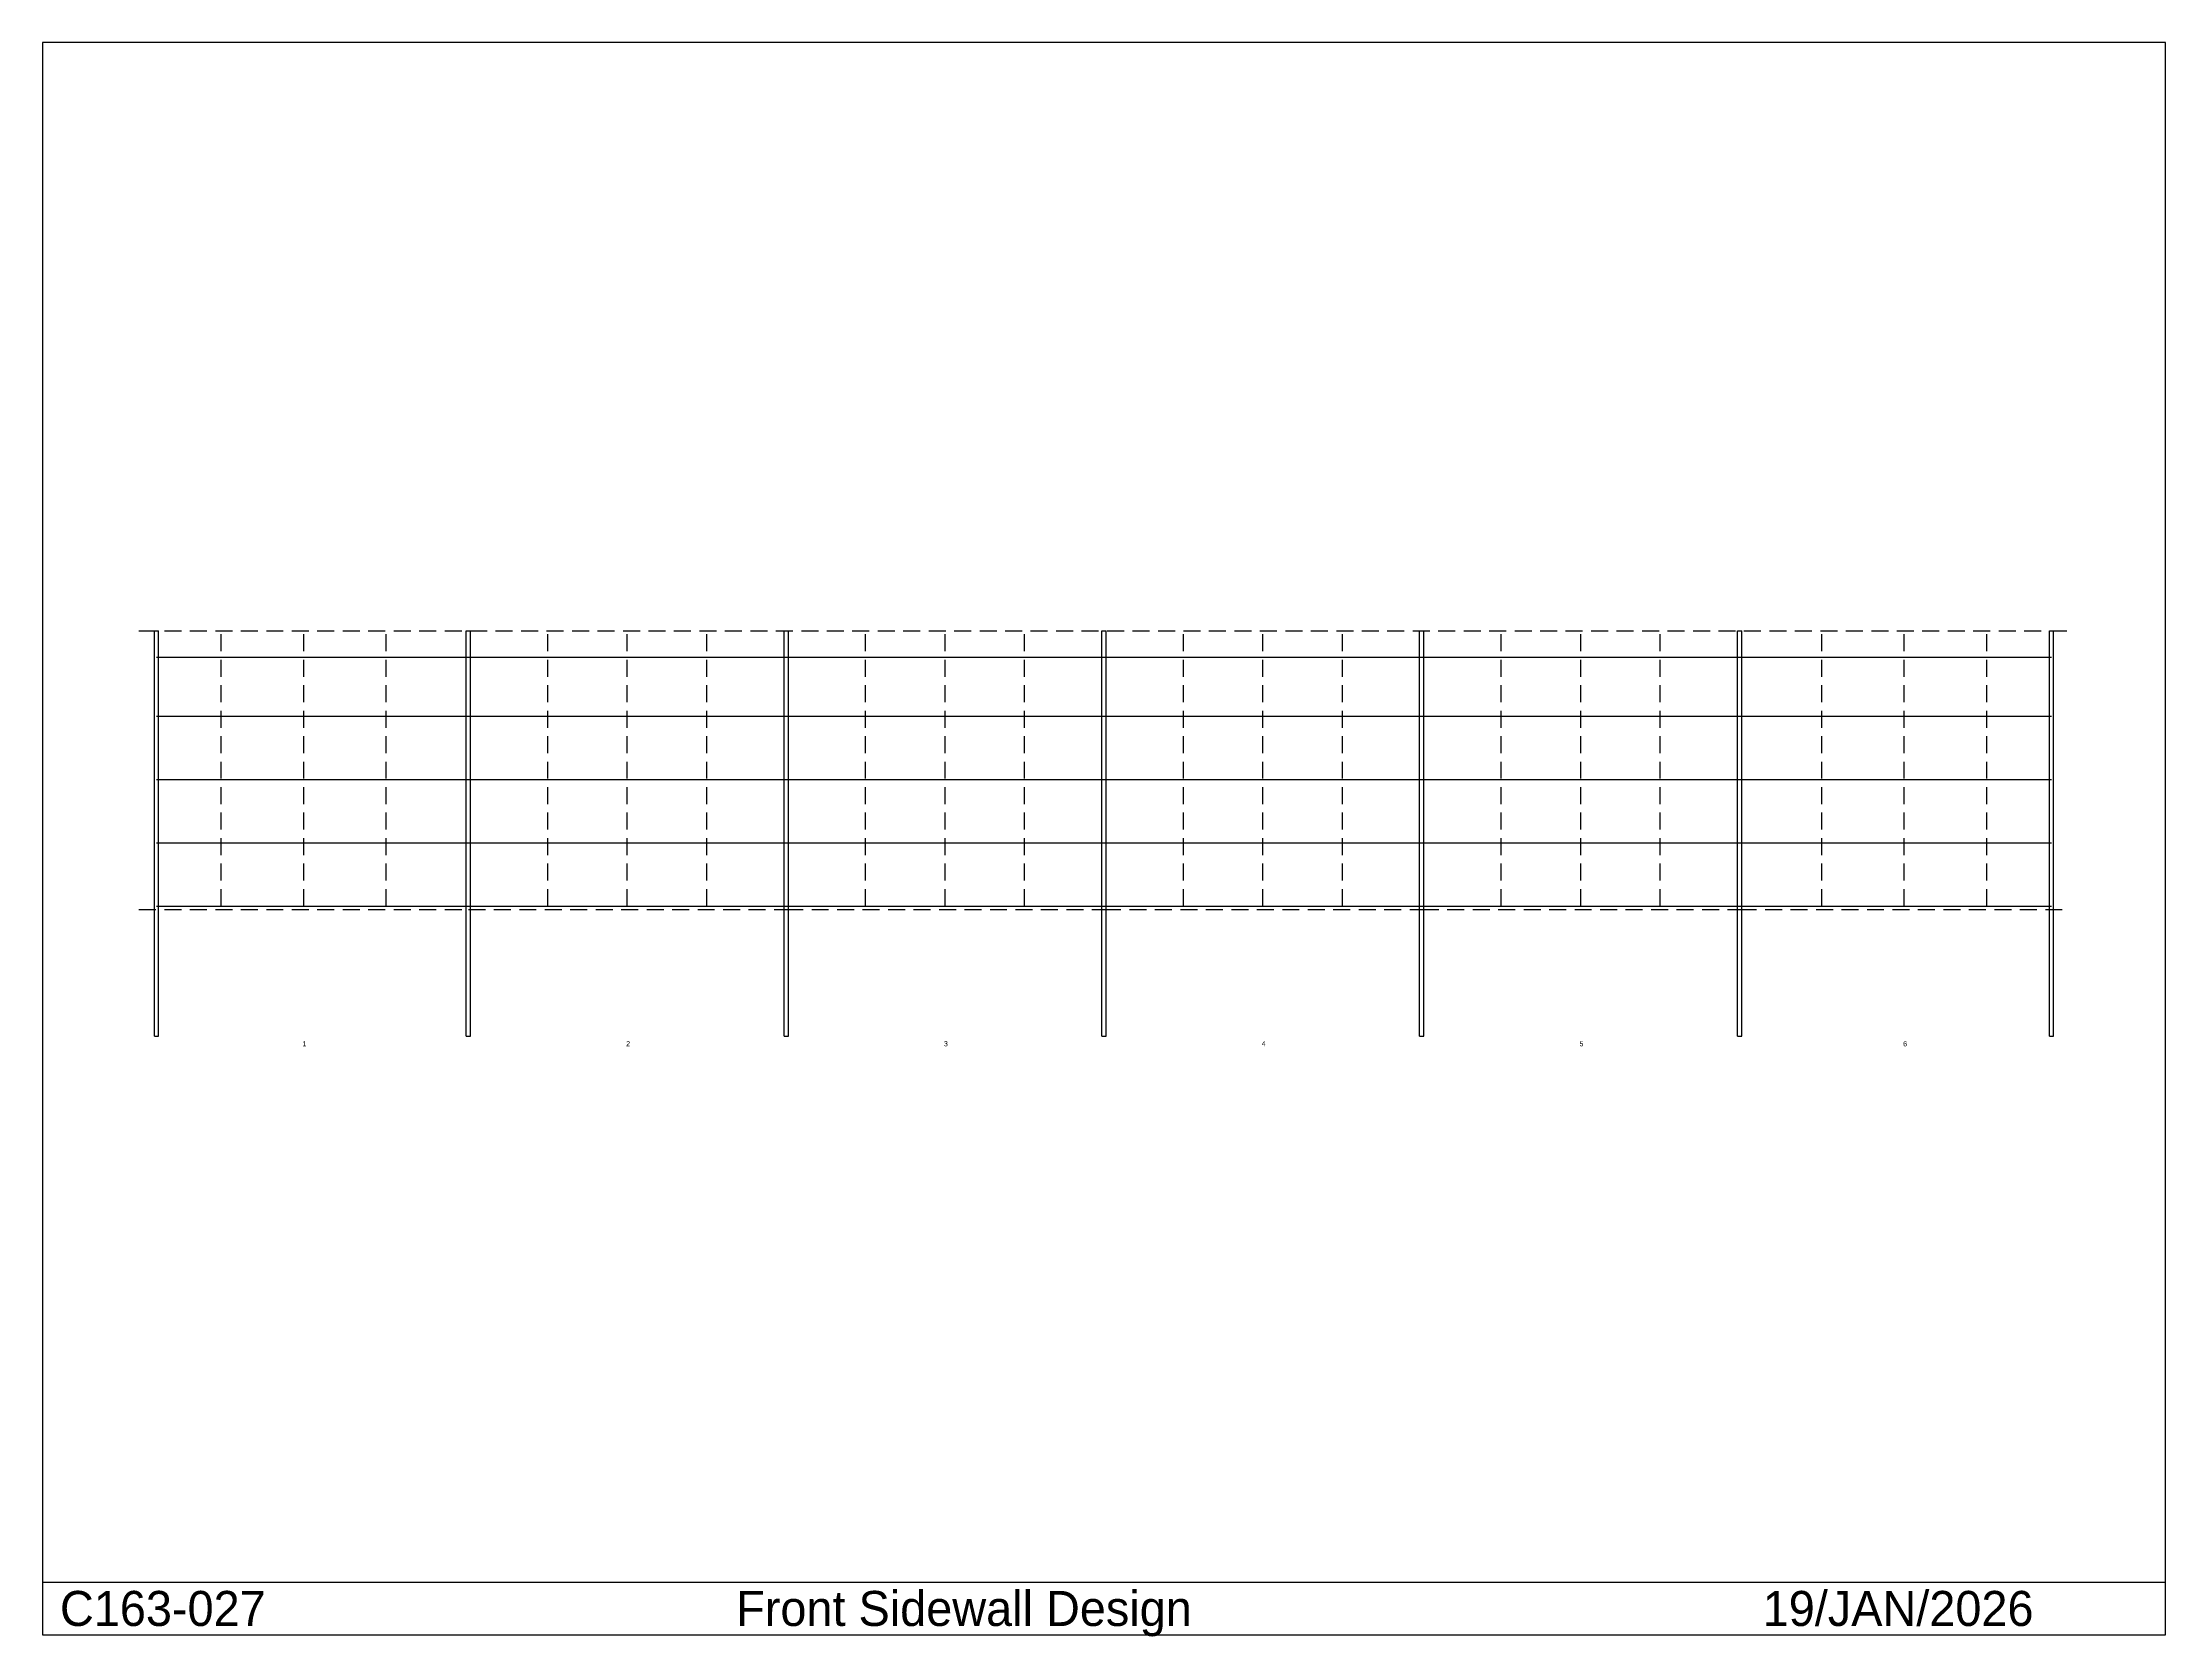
# Model space of a CAD drawing. Extents: x -2286 to 48016, y -14228 to 23542.
import ezdxf

# ---------------------------------------------------------------- set-up
doc = ezdxf.new("R2010")
doc.units = 0
doc.linetypes.add('CONTIN', pattern=[0])
doc.linetypes.add('DASHED', pattern=[603.63, 402.42, -201.21])
doc.layers.get('0').update_dxf_attribs({"linetype": 'CONTIN'})
for name, color, linetype in [('2', 7, 'CONTIN'), ('21', 7, 'CONTIN'), ('4', 5, 'CONTIN'), ('6', 5, 'DASHED'), ('8', 5, 'DASHED')]:
    doc.layers.add(name, color=color, linetype=linetype)

msp = doc.modelspace()

# ---------------------------------------------------------------- linework, layer by layer
for p, q in [((48016.5, 23541.707), (-2286.5, 23541.707)), ((-2286.5, 23541.707), (-2286.5, -14185.545)), ((48016.5, -14185.545), (48016.5, 23541.707)), ((-2286.5, -12940.546), (48016.5, -12940.546)), ((-2286.5, -14185.545), (48016.5, -14185.545))]:
    msp.add_line(p, q)
at = {"layer": '2'}
for p, q in [((415, 8980), (7805, 8980)), ((7805, 8980), (15335.001, 8980)), ((15335.001, 8980), (22865.002, 8980)), ((22865.002, 8980), (30395.002, 8980)), ((30395.002, 8980), (37925.004, 8980)), ((37925.004, 8980), (45315.004, 8980)), ((415, 7580), (7805, 7580)), ((7805, 7580), (15335.001, 7580)), ((15335.001, 7580), (22865.002, 7580)), ((22865.002, 7580), (30395.002, 7580)), ((30395.002, 7580), (37925.004, 7580)), ((37925.004, 7580), (45315.004, 7580)), ((415, 6080), (7805, 6080)), ((7805, 6080), (15335.001, 6080)), ((15335.001, 6080), (22865.002, 6080)), ((22865.002, 6080), (30395.002, 6080)), ((30395.002, 6080), (37925.004, 6080)), ((37925.004, 6080), (45315.004, 6080)), ((415, 4580), (7805, 4580)), ((7805, 4580), (15335.001, 4580)), ((15335.001, 4580), (22865.002, 4580)), ((22865.002, 4580), (30395.002, 4580)), ((30395.002, 4580), (37925.004, 4580)), ((37925.004, 4580), (45315.004, 4580)), ((415, 3080), (7805, 3080)), ((7805, 3080), (15335.001, 3080)), ((15335.001, 3080), (22865.002, 3080)), ((22865.002, 3080), (30395.002, 3080)), ((30395.002, 3080), (37925.004, 3080)), ((37925.004, 3080), (45315.004, 3080))]:
    msp.add_line(p, q, dxfattribs=at)
at = {"layer": '4'}
for p, q in [((364.2, 0), (364.2, 9600)), ((364.2, 9600), (465.8, 9600)), ((465.8, 0), (465.8, 9600)), ((7754.2, 0), (7754.2, 9600)), ((7754.2, 9600), (7855.8, 9600)), ((7855.8, 0), (7855.8, 9600)), ((15284.2, 0), (15284.2, 9600)), ((15284.2, 9600), (15385.801, 9600)), ((15385.801, 0), (15385.801, 9600)), ((22814.201, 0), (22814.201, 9600)), ((22814.201, 9600), (22915.801, 9600)), ((22915.801, 0), (22915.801, 9600)), ((30344.203, 0), (30344.203, 9600)), ((30344.203, 9600), (30445.801, 9600)), ((30445.801, 0), (30445.801, 9600)), ((37874.203, 0), (37874.203, 9600)), ((37874.203, 9600), (37975.801, 9600)), ((37975.801, 0), (37975.801, 9600)), ((45264.203, 0), (45264.203, 9600)), ((45264.203, 9600), (45365.805, 9600)), ((45365.805, 0), (45365.805, 9600)), ((364.2, 0), (465.8, 0)), ((7754.2, 0), (7855.8, 0)), ((15284.2, 0), (15385.801, 0)), ((22814.201, 0), (22915.801, 0)), ((30344.203, 0), (30445.801, 0)), ((37874.203, 0), (37975.801, 0)), ((45264.203, 0), (45365.805, 0))]:
    msp.add_line(p, q, dxfattribs=at)
at = {"layer": '6'}
for p, q in [((1951.25, 3080), (1951.25, 9600)), ((3902.5, 3080), (3902.5, 9600)), ((5853.75, 3080), (5853.75, 9600)), ((9687.5, 3080), (9687.5, 9600)), ((11570, 3080), (11570, 9600)), ((13452.5, 3080), (13452.5, 9600)), ((17217.5, 3080), (17217.5, 9600)), ((19100, 3080), (19100, 9600)), ((20982.5, 3080), (20982.5, 9600)), ((24747.502, 3080), (24747.502, 9600)), ((26630.002, 3080), (26630.002, 9600)), ((28512.5, 3080), (28512.5, 9600)), ((32277.504, 3080), (32277.504, 9600)), ((34160, 3080), (34160, 9600)), ((36042.5, 3080), (36042.5, 9600)), ((39876.254, 3080), (39876.254, 9600)), ((41827.5, 3080), (41827.5, 9600)), ((43778.754, 3080), (43778.754, 9600))]:
    msp.add_line(p, q, dxfattribs=at)
at = {"layer": '8'}
for p, q in [((0, 9600), (45730.004, 9600)), ((0, 3000), (7805, 3000)), ((7805, 3000), (15335.001, 3000)), ((15335.001, 3000), (22865.002, 3000)), ((22865.002, 3000), (30395.002, 3000)), ((30395.002, 3000), (37925.004, 3000)), ((37925.004, 3000), (45730.004, 3000))]:
    msp.add_line(p, q, dxfattribs=at)

# ---------------------------------------------------------------- texts
for s, p in [('C163-027', (-1871.5, -13978.045)), ('Front Sidewall Design', (14150.003, -13978.045)), ('19/JAN/2026', (38471.508, -13978.045))]:
    msp.add_text(s, height=830).set_placement(p)
at = {"layer": '21'}
for s, p in [('  1', (3780.58, -243.84)), ('  2', (11448.08, -243.84)), ('  3', (18978.08, -243.84)), ('  4', (26508.08, -243.84)), ('  5', (34038.082, -243.84)), ('  6', (41705.582, -243.84))]:
    msp.add_text(s, height=121.92, dxfattribs=at).set_placement(p)

doc.saveas('drawing.dxf')
